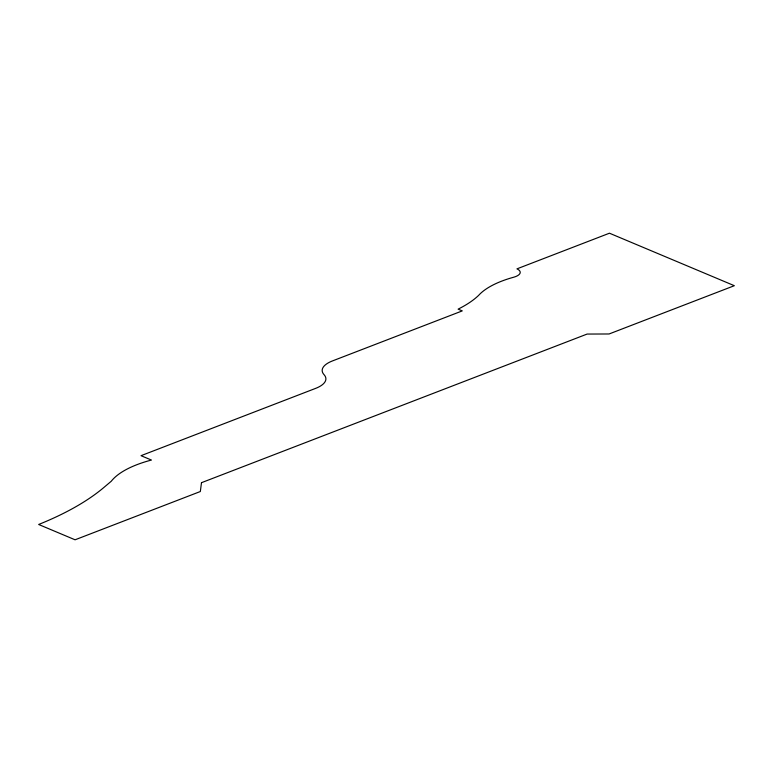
<?xml version="1.0" encoding="UTF-8"?>
<svg xmlns="http://www.w3.org/2000/svg" width="773" height="773" viewBox="0 0 773 773"><rect width="100%" height="100%" fill="white"/><g stroke="black" fill="none" stroke-linecap="round" stroke-linejoin="round"><path stroke-width="1.16" d="M201.492 482.69L200.333 491.522L75.078 539.796L38.65 524.481A305.325 122.24 -1.7 0 0 103.128 488.101L111.264 481.241A90.567 36.263 -1.7 0 1 151.431 460.051L141.015 455.684L315.587 388.394A31.133 12.465 -1.7 0 0 324.312 374.982L323.761 374.335A31.133 12.465 -1.7 0 1 332.477 360.923L462.283 310.891L458.099 309.142A130.183 52.12 -1.7 0 0 478.671 295.334A85.967 34.418 -1.7 0 1 513.977 277.14A13.759 5.508 -1.7 0 0 516.934 268.869L609.462 233.204L734.35 285.701L609.085 333.975L587.113 334.062L201.492 482.69"/></g></svg>
